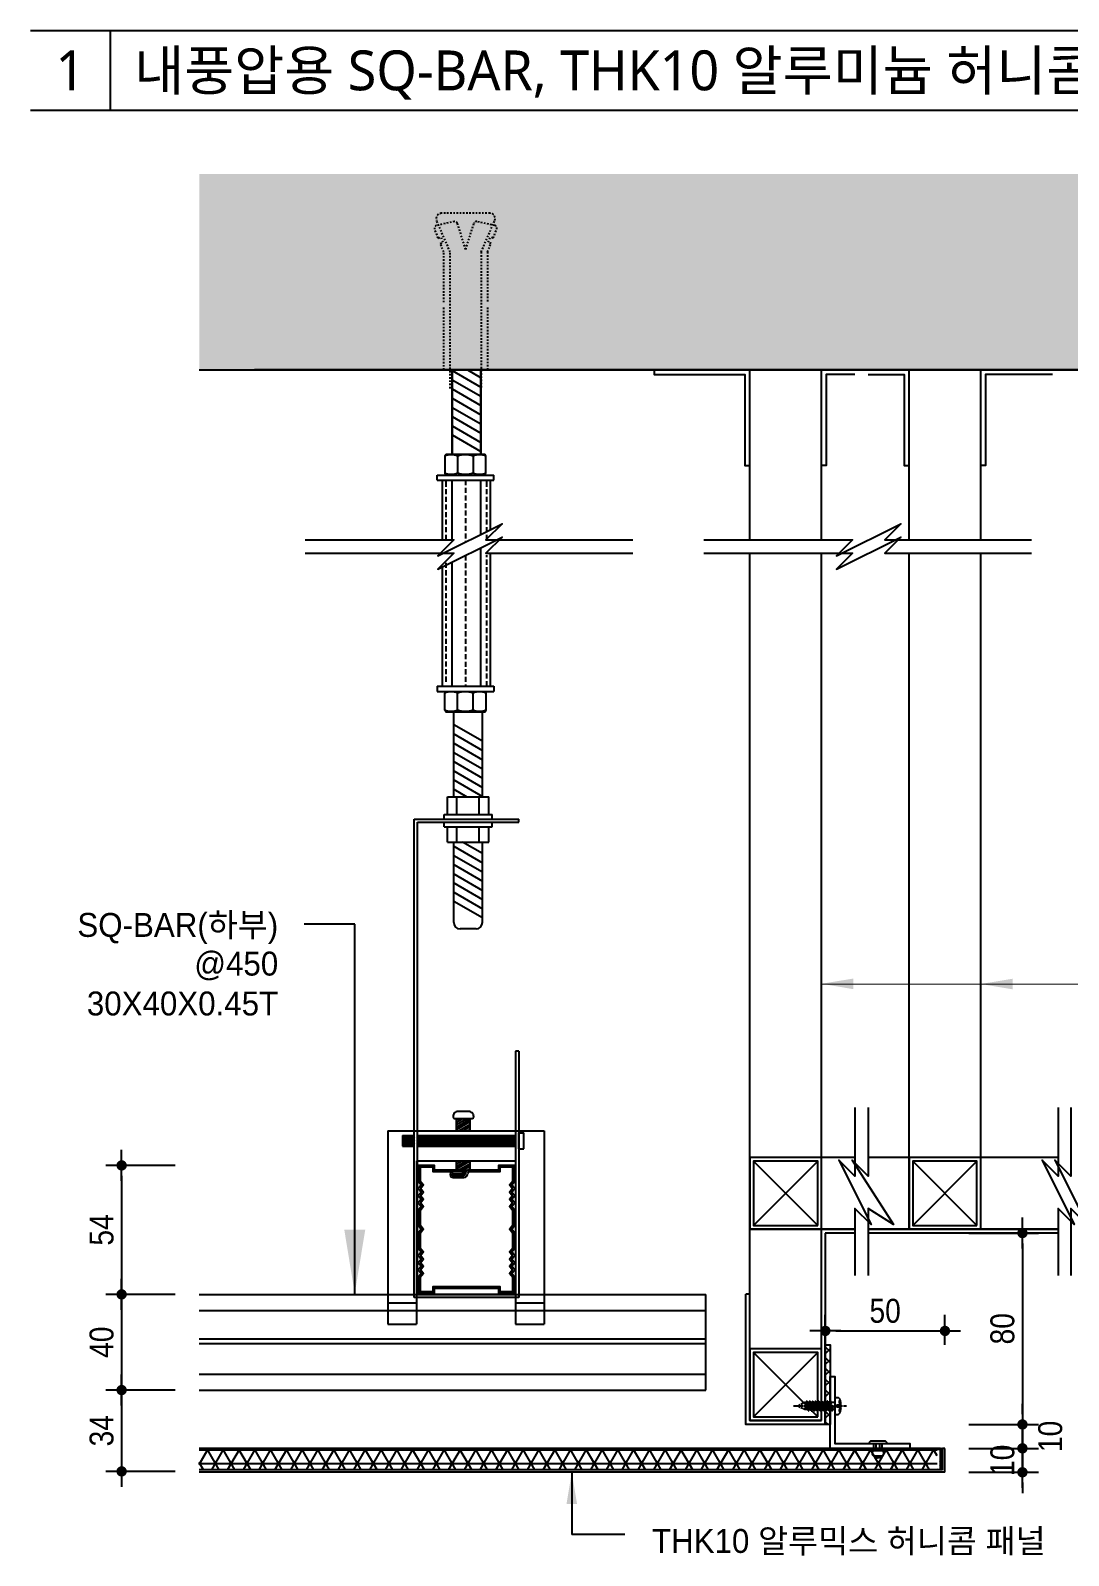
# Model space of a CAD drawing. Header units: millimetres. Extents: x 2352 to 12473, y 635 to 7997.
# Drawn here: x 5443 to 6745, y 2895 to 4807 of the extents above; entities that cross this region are included whole.
import ezdxf
from ezdxf.enums import TextEntityAlignment as Align

# ---------------------------------------------------------------- set-up
doc = ezdxf.new("R2010")
doc.units = ezdxf.units.MM
for name, pattern in [('A2', [8, 2, -2, 2, -2]), ('CENTER', [2, 1.25, -0.25, 0.25, -0.25]), ('CENTER2', [1.125, 0.75, -0.125, 0.125, -0.125]), ('HIDDEN', [9.525, 6.35, -3.175])]:
    doc.linetypes.add(name, pattern=pattern)
doc.layers.get('Defpoints').update_dxf_attribs({"color": 187})
for name, color, linetype in [('.1 clip', 4, 'Continuous'), ('1', 1, 'Continuous'), ('A-ANO-LEAD', 7, 'Continuous'), ('A-ANO-TABL', 7, 'Continuous'), ('A-DIM', 7, 'Continuous'), ('A-FIN-4', 8, 'Continuous'), ('A-TEXT-TITL', 7, 'Continuous'), ('A-TXT-M', 3, 'Continuous'), ('ANCHOR', 1, 'Continuous'), ('Bolt', 1, 'Continuous'), ('CARRING', 6, 'Continuous'), ('CEIL', 7, 'Continuous'), ('cen', 1, 'Continuous'), ('CEN1', 1, 'CENTER2'), ('clip', 8, 'Continuous'), ('COL', 2, 'Continuous'), ('FUR', 4, 'Continuous'), ('HANGER', 9, 'Continuous'), ('HAT', 5, 'Continuous'), ('HATCH', 8, 'Continuous'), ('SEC', 2, 'Continuous'), ('SYM', 7, 'Continuous'), ('TEXT', 4, 'Continuous'), ('WALL', 3, 'Continuous')]:
    doc.layers.add(name, color=color, linetype=linetype)
doc.layers.add('A-ANNO-LEAD', color=4, linetype='Continuous', lineweight=18)
doc.styles.get("Standard").update_dxf_attribs({"font": 'arial.ttf'})
doc.styles.add('돋움', font='', dxfattribs={"width": 0.9})
doc.styles.add('맑은고딕', font='malgun.ttf')
doc.styles.get('돋움').set_extended_font_data('Dotum')
doc.dimstyles.new('dmp_dim_10', dxfattribs={"dimscale": 10, "dimtxt": 3, "dimasz": 1.3, "dimexe": 2, "dimexo": 3, "dimgap": 1, "dimtad": 1, "dimtoh": 1, "dimdec": 0, "dimzin": 9, "dimdsep": 46, "dimlunit": 6, "dimtxsty": '돋움', "dimblk": 'dot_1', "dimcen": 0, "dimclrt": 3, "dimadec": 0, "dimazin": 0, "dimtm": 1e-09, "dimtfac": 1, "dimtdec": 0, "dimtix": 1, "dimtmove": 2, "dimatfit": 3, "dimldrblk": 'dot_1', "dimfxl": 1, "dimtolj": 1, "dimtzin": 0, "dimarcsym": 2})
doc.dimstyles.get("Standard").update_dxf_attribs({"dimtxt": 0.18, "dimasz": 0.18, "dimexe": 0.18, "dimexo": 0.0625, "dimgap": 0.09, "dimtad": 0, "dimtih": 1, "dimtoh": 1, "dimdec": 4, "dimzin": 0, "dimdsep": 46, "dimtxsty": 'Standard', "dimcen": 0.09, "dimadec": 0, "dimazin": 0, "dimtfac": 1, "dimtdec": 4, "dimtofl": 0, "dimtmove": 0, "dimatfit": 3, "dimfxl": 1, "dimtolj": 1, "dimtzin": 0, "dimarcsym": 0})
pattern_1 = [(0, (-89896.474, 2307.135), (0, 17.145), []), (60, (-89896.474, 2307.135), (-14.8480055, 8.5725), []), (120, (-89896.474, 2307.135), (-14.8480055, -8.5725), [])]

# ---------------------------------------------------------------- blocks, each defined once
blk = doc.blocks.new('dot_1')
blk.add_line((-1.5, 0), (1.5, 0))
at = {"const_width": 0.5}
blk.add_lwpolyline([(-0.25, 0, 1), (0.25, 0, 1)], format="xyb", close=True, dxfattribs=at)
blk = doc.blocks.new('*D222')
at = {"layer": 'A-DIM', "color": 0, "lineweight": -2, "transparency": 16777216}
for p, q in [((5624.8, 3383.9), (5537.5, 3383.9)), ((5557.5, 3370.9), (5557.5, 3235.2)), ((5624.8, 3222.2), (5537.5, 3222.2))]:
    blk.add_line(p, q, dxfattribs=at)
at = {"layer": 'Defpoints', "color": 0, "transparency": 16777216}
for p in [(5654.8, 3383.9), (5557.5, 3222.2), (5654.8, 3222.2)]:
    blk.add_point(p, dxfattribs=at)
at = {"layer": 'A-DIM', "color": 0, "lineweight": -2, "transparency": 16777216, "xscale": 13, "yscale": 13, "zscale": 13}
for p, rotation in [((5557.5, 3383.9), 90), ((5557.5, 3222.2), 270)]:
    blk.add_blockref('dot_1', p, dxfattribs=dict(at, rotation=rotation))
at = {"layer": 'A-DIM', "color": 3, "transparency": 16777216, "insert": (5532.5, 3303), "char_height": 30, "attachment_point": 5, "rotation": 90, "style": '돋움'}
blk.add_mtext('\\A1;54', dxfattribs=at)
blk = doc.blocks.new('*D223')
at = {"layer": 'A-DIM', "color": 0, "lineweight": -2, "transparency": 16777216}
for p, q in [((5624.8, 3222.2), (5537.5, 3222.2)), ((5557.5, 3209.2), (5557.5, 3115.2)), ((5624.8, 3102.2), (5537.5, 3102.2))]:
    blk.add_line(p, q, dxfattribs=at)
at = {"layer": 'Defpoints', "color": 0, "transparency": 16777216}
for p in [(5654.8, 3222.2), (5557.5, 3102.2), (5654.8, 3102.2)]:
    blk.add_point(p, dxfattribs=at)
at = {"layer": 'A-DIM', "color": 0, "lineweight": -2, "transparency": 16777216, "xscale": 13, "yscale": 13, "zscale": 13}
for p, rotation in [((5557.5, 3222.2), 90), ((5557.5, 3102.2), 270)]:
    blk.add_blockref('dot_1', p, dxfattribs=dict(at, rotation=rotation))
at = {"layer": 'A-DIM', "color": 3, "transparency": 16777216, "insert": (5532.5, 3162.2), "char_height": 30, "attachment_point": 5, "rotation": 90, "style": '돋움'}
blk.add_mtext('\\A1;40', dxfattribs=at)
blk = doc.blocks.new('*D224')
at = {"layer": 'A-DIM', "color": 0, "lineweight": -2, "transparency": 16777216}
for p, q in [((5624.8, 3102.2), (5537.5, 3102.2)), ((5557.5, 3089.2), (5557.5, 3013.2)), ((5624.8, 3000.2), (5537.5, 3000.2))]:
    blk.add_line(p, q, dxfattribs=at)
at = {"layer": 'Defpoints', "color": 0, "transparency": 16777216}
for p in [(5654.8, 3102.2), (5557.5, 3000.2), (5654.8, 3000.2)]:
    blk.add_point(p, dxfattribs=at)
at = {"layer": 'A-DIM', "color": 0, "lineweight": -2, "transparency": 16777216, "xscale": 13, "yscale": 13, "zscale": 13}
for p, rotation in [((5557.5, 3102.2), 90), ((5557.5, 3000.2), 270)]:
    blk.add_blockref('dot_1', p, dxfattribs=dict(at, rotation=rotation))
at = {"layer": 'A-DIM', "color": 3, "transparency": 16777216, "insert": (5532.5, 3051.2), "char_height": 30, "attachment_point": 5, "rotation": 90, "style": '돋움'}
blk.add_mtext('\\A1;34', dxfattribs=at)
blk = doc.blocks.new('A$C30690591')
at = {"color": 252, "ltscale": 2}
for p, q in [((13.4, -13.4), (-13.4, 13.4)), ((-13.4, -13.4), (13.4, 13.4))]:
    blk.add_line(p, q, dxfattribs=at)
at = {"color": 3, "ltscale": 2}
blk.add_lwpolyline([(-15, -15), (-15, 15), (15, 15), (15, -15), (-15, -15)], dxfattribs=at)
blk.add_lwpolyline([(-13.4, -13.4), (-13.4, 13.4), (13.4, 13.4), (13.4, -13.4)], close=True, dxfattribs=at)
blk = doc.blocks.new('A$C71F07556')
blk.add_lwpolyline([(0, -40), (0, 0), (40, 0), (40, -2), (2, -2), (2, -40)], close=True)
blk = doc.blocks.new('*D196')
at = {"layer": 'A-FIN-4', "color": 0, "lineweight": -2, "transparency": 16777216}
for p, q in [((6687.2, 3042.1), (6687.2, 3055.1)), ((6620, 3029.1), (6707.2, 3029.1)), ((6687.2, 3029.1), (6687.2, 2999.1)), ((6620, 2999.1), (6707.2, 2999.1)), ((6687.2, 2986.1), (6687.2, 2973.1))]:
    blk.add_line(p, q, dxfattribs=at)
at = {"layer": 'Defpoints', "color": 0, "transparency": 16777216}
for p in [(6590, 3029.1), (6590, 2999.1), (6687.2, 2999.1)]:
    blk.add_point(p, dxfattribs=at)
at = {"layer": 'A-FIN-4', "color": 0, "lineweight": -2, "transparency": 16777216, "xscale": 13, "yscale": 13, "zscale": 13}
for p, rotation in [((6687.2, 3029.1), 270), ((6687.2, 2999.1), 90)]:
    blk.add_blockref('dot_1', p, dxfattribs=dict(at, rotation=rotation))
at = {"layer": 'A-FIN-4', "color": 3, "transparency": 16777216, "insert": (6662.2, 3014.1), "char_height": 30, "attachment_point": 5, "rotation": 90, "style": '돋움'}
blk.add_mtext('\\A1;10', dxfattribs=at)
blk = doc.blocks.new('*D197')
at = {"layer": 'A-FIN-4', "color": 0, "lineweight": -2, "transparency": 16777216}
for p, q in [((6687.2, 3072.1), (6687.2, 3085.1)), ((6620, 3059.1), (6707.2, 3059.1)), ((6687.2, 3059.1), (6687.2, 3029.1)), ((6620, 3029.1), (6707.2, 3029.1)), ((6687.2, 3016.1), (6687.2, 3003.1))]:
    blk.add_line(p, q, dxfattribs=at)
at = {"layer": 'Defpoints', "color": 0, "transparency": 16777216}
for p in [(6590, 3059.1), (6590, 3029.1), (6687.2, 3029.1)]:
    blk.add_point(p, dxfattribs=at)
at = {"layer": 'A-FIN-4', "color": 0, "lineweight": -2, "transparency": 16777216, "xscale": 13, "yscale": 13, "zscale": 13}
for p, rotation in [((6687.2, 3059.1), 270), ((6687.2, 3029.1), 90)]:
    blk.add_blockref('dot_1', p, dxfattribs=dict(at, rotation=rotation))
at = {"layer": 'A-FIN-4', "color": 3, "transparency": 16777216, "insert": (6722.2, 3044.1), "char_height": 30, "attachment_point": 5, "rotation": 90, "style": '돋움'}
blk.add_mtext('\\A1;10', dxfattribs=at)
blk = doc.blocks.new('*D198')
at = {"layer": 'A-DIM', "color": 0, "lineweight": -2, "transparency": 16777216}
for p, q in [((6620, 3299.1), (6707.2, 3299.1)), ((6687.2, 3286.1), (6687.2, 3072.1)), ((6620, 3059.1), (6707.2, 3059.1))]:
    blk.add_line(p, q, dxfattribs=at)
at = {"layer": 'Defpoints', "color": 0, "transparency": 16777216}
for p in [(6590, 3299.1), (6590, 3059.1), (6687.2, 3059.1)]:
    blk.add_point(p, dxfattribs=at)
at = {"layer": 'A-DIM', "color": 0, "lineweight": -2, "transparency": 16777216, "xscale": 13, "yscale": 13, "zscale": 13}
for p, rotation in [((6687.2, 3299.1), 90), ((6687.2, 3059.1), 270)]:
    blk.add_blockref('dot_1', p, dxfattribs=dict(at, rotation=rotation))
at = {"layer": 'A-DIM', "color": 3, "transparency": 16777216, "insert": (6662.2, 3179.1), "char_height": 30, "attachment_point": 5, "rotation": 90, "style": '돋움'}
blk.add_mtext('\\A1;80', dxfattribs=at)
blk = doc.blocks.new('*D199')
at = {"layer": 'A-FIN-4', "color": 0, "lineweight": -2, "transparency": 16777216}
for p, q in [((6440, 3159.1), (6440, 3196.4)), ((6590, 3159.1), (6590, 3196.4)), ((6453, 3176.4), (6577, 3176.4))]:
    blk.add_line(p, q, dxfattribs=at)
at = {"layer": 'Defpoints', "color": 0, "transparency": 16777216}
for p in [(6590, 3176.4), (6440, 3129.1), (6590, 3129.1)]:
    blk.add_point(p, dxfattribs=at)
at = {"layer": 'A-FIN-4', "color": 0, "lineweight": -2, "transparency": 16777216, "xscale": 13, "yscale": 13, "zscale": 13, "rotation": 180}
blk.add_blockref('dot_1', (6440, 3176.4), dxfattribs=at)
at = {"layer": 'A-FIN-4', "color": 0, "lineweight": -2, "transparency": 16777216, "xscale": 13, "yscale": 13, "zscale": 13}
blk.add_blockref('dot_1', (6590, 3176.4), dxfattribs=at)
at = {"layer": 'A-FIN-4', "color": 3, "transparency": 16777216, "insert": (6515, 3201.4), "char_height": 30, "attachment_point": 5, "style": '돋움'}
blk.add_mtext('\\A1;50', dxfattribs=at)
blk = doc.blocks.new('Z$W@#1B9F58AF')
at = {"layer": 'Bolt'}
for p, q in [((6.45, 6.96), (1.05, 6.96)), ((2, 3.01), (2, 5.91)), ((5.5, 0.7, 0), (2, 0.7, 0)), ((3, 3.01), (3, 5.91)), ((4.5, 3.01), (4.5, 5.91)), ((5.5, 3.01), (5.5, 5.91))]:
    blk.add_line(p, q, dxfattribs=at)
at = {"layer": 'Bolt', "linetype": 'Continuous', "ltscale": 3}
for p, q in [((0, 5.91), (7.5, 5.91)), ((2, 3.01), (5.5, 3.01))]:
    blk.add_line(p, q, dxfattribs=at)
at = {"layer": 'Bolt'}
for centre, radius, start, end in [((1.05, 5.91), 1.05, 90, 180), ((6.45, 5.91), 1.05, 0, 90), ((2.6, 1.86), 1.3, 117.34705, 242.65295), ((3.75, 2.2, 0), 2.2, 223.00287, 316.99713), ((4.9, 1.86), 1.3, 297.34705, 62.65295)]:
    blk.add_arc(centre, radius, start, end, dxfattribs=at)
blk = doc.blocks.new('A$C1041300C')
at = {"layer": 'CEN1'}
for p, q in [((2, 17.38), (3.12, 19.75)), ((5, 17.38), (3.88, 19.75)), ((2, 16.2), (2, 17.38)), ((2, 17.12), (3.54, 17.12)), ((2, 14.97), (2, 15.7)), ((2, 13.74), (2, 14.47)), ((2, 12.5), (2, 13.24)), ((5, 16.82), (5, 17.38)), ((5, 15.58), (5, 16.32)), ((5, 14.35), (5, 15.08)), ((5, 13.12), (5, 13.85)), ((2, 11.27), (2, 12)), ((2, 10.04), (2, 10.77)), ((2, 8.81), (2, 9.54)), ((2, 7.57), (2, 8.31)), ((2, 6.34), (2, 7.07)), ((5, 11.88), (5, 12.62)), ((5, 10.65), (5, 11.38)), ((5, 9.42), (5, 10.15)), ((5, 8.18), (5, 8.92)), ((5, 6.95), (5, 7.68)), ((5, 4.88), (5, 6.45)), ((7, 4.88), (0, 4.88)), ((0, 4.88), (0, 3.88)), ((2, 4.88), (2, 5.84)), ((7, 3.88), (7, 4.88))]:
    blk.add_line(p, q, dxfattribs=at)
at = {"layer": 'CEN1', "linetype": 'CENTER'}
blk.add_line((3.5, 0), (3.5, 22.15), dxfattribs=at)
at = {"layer": 'CEN1', "linetype": 'Continuous'}
for p, q in [((5.49, 15.28), (1.5, 15.94)), ((5.49, 14.05), (1.5, 14.7)), ((5.49, 12.82), (1.5, 13.47)), ((1.51, 16), (2, 16.2)), ((1.51, 14.77), (2, 14.97)), ((1.51, 13.54), (2, 13.74)), ((1.52, 15.9), (2, 15.7)), ((1.52, 14.66), (2, 14.47)), ((1.52, 13.43), (2, 13.24)), ((5.48, 15.39), (1.56, 16.03)), ((5.48, 14.15), (1.56, 14.8)), ((5.48, 12.92), (1.56, 13.57)), ((5.49, 16.52), (2, 17.12)), ((5, 16.32), (2, 16.94)), ((5, 15.58), (2, 16.2)), ((5, 15.08), (2, 15.7)), ((5, 14.35), (2, 14.97)), ((5, 13.85), (2, 14.47)), ((5, 13.12), (2, 13.74)), ((5, 12.62), (2, 13.24)), ((5.48, 16.62), (2.25, 17.12)), ((5, 16.82), (3.54, 17.12)), ((5.48, 16.62), (5, 16.82)), ((5.49, 16.52), (5, 16.32)), ((5.48, 15.39), (5, 15.58)), ((5.49, 15.28), (5, 15.08)), ((5.48, 14.15), (5, 14.35)), ((5.49, 14.05), (5, 13.85)), ((5.48, 12.92), (5, 13.12)), ((5.49, 12.82), (5, 12.62)), ((5.49, 11.58), (1.5, 12.24)), ((5.49, 10.35), (1.5, 11)), ((5.49, 9.12), (1.5, 9.77)), ((5.49, 7.88), (1.5, 8.54)), ((5.49, 6.65), (1.5, 7.31)), ((1.51, 12.3), (2, 12.5)), ((1.51, 11.07), (2, 11.27)), ((1.51, 9.84), (2, 10.04)), ((1.51, 8.61), (2, 8.81)), ((1.51, 7.37), (2, 7.57)), ((1.52, 12.2), (2, 12)), ((1.52, 10.97), (2, 10.77)), ((1.52, 9.73), (2, 9.54)), ((1.52, 8.5), (2, 8.31)), ((1.52, 7.27), (2, 7.07)), ((5.48, 11.69), (1.56, 12.33)), ((5.48, 10.46), (1.56, 11.1)), ((5.48, 9.22), (1.56, 9.87)), ((5.48, 7.99), (1.56, 8.63)), ((5.48, 6.76), (1.56, 7.4)), ((5, 11.88), (2, 12.5)), ((5, 11.38), (2, 12)), ((5, 10.65), (2, 11.27)), ((5, 10.15), (2, 10.77)), ((5, 9.42), (2, 10.04)), ((5, 8.92), (2, 9.54)), ((5, 8.18), (2, 8.81)), ((5, 7.68), (2, 8.31)), ((5, 6.95), (2, 7.57)), ((5, 6.45), (2, 7.07)), ((5.48, 11.69), (5, 11.88)), ((5.49, 11.58), (5, 11.38)), ((5.48, 10.46), (5, 10.65)), ((5.49, 10.35), (5, 10.15)), ((5.48, 9.22), (5, 9.42)), ((5.49, 9.12), (5, 8.92)), ((5.48, 7.99), (5, 8.18)), ((5.49, 7.88), (5, 7.68)), ((5.48, 6.76), (5, 6.95)), ((5.49, 6.65), (5, 6.45)), ((3.55, 5.74), (1.5, 6.07)), ((1.51, 6.14), (2, 6.34)), ((1.52, 6.03), (2, 5.84)), ((3.57, 5.84), (1.56, 6.17)), ((3.57, 5.84), (2, 6.34)), ((3.55, 5.74), (2, 5.84))]:
    blk.add_line(p, q, dxfattribs=at)
at = {"layer": 'CEN1'}
blk.add_lwpolyline([(0.95, 2.63), (1.18, 2.83), (1.43, 2.93), (1.7, 2.94), (1.97, 2.91), (2.24, 2.84), (2.48, 2.78), (2.69, 2.73), (2.84, 2.73), (2.94, 2.79), (2.99, 2.9), (3.01, 3.06), (3.01, 3.25), (2.99, 3.46), (2.98, 3.66), (2.99, 3.86), (3.03, 4.03), (3.11, 4.17), (3.22, 4.26), (3.35, 4.32), (3.5, 4.34), (3.65, 4.32), (3.78, 4.26), (3.89, 4.17), (3.97, 4.03), (4.01, 3.86), (4.02, 3.66), (4.01, 3.46), (3.99, 3.25), (3.99, 3.06), (4.01, 2.9), (4.06, 2.79), (4.16, 2.73), (4.31, 2.73), (4.52, 2.78), (4.76, 2.84), (5.03, 2.91), (5.3, 2.94), (5.57, 2.93), (5.82, 2.83), (6.05, 2.63)], dxfattribs=at)
at = {"layer": 'CEN1', "linetype": 'Continuous'}
for centre, radius, start, end in [((3.5, 19.48), 0.46, 35.16271, 144.83729), ((1.59, 15.96), 0.0925, 150.07535, 220.13388), ((1.59, 14.72), 0.0925, 150.07535, 220.13388), ((1.59, 13.49), 0.0925, 150.07535, 220.13388), ((5.41, 16.56), 0.0925, 330.07535, 40.13388), ((5.41, 15.33), 0.0925, 330.07535, 40.13388), ((5.41, 14.09), 0.0925, 330.07535, 40.13388), ((5.41, 12.86), 0.0925, 330.07535, 40.13388), ((1.59, 12.26), 0.0925, 150.07535, 220.13388), ((1.59, 11.03), 0.0925, 150.07535, 220.13388), ((1.59, 9.79), 0.0925, 150.07535, 220.13388), ((1.59, 8.56), 0.0925, 150.07535, 220.13388), ((1.59, 7.33), 0.0925, 150.07535, 220.13388), ((5.41, 11.63), 0.0925, 330.07535, 40.13388), ((5.41, 10.4), 0.0925, 330.07535, 40.13388), ((5.41, 9.16), 0.0925, 330.07535, 40.13388), ((5.41, 7.93), 0.0925, 330.07535, 40.13388), ((5.41, 6.7), 0.0925, 330.07535, 40.13388), ((1.59, 6.09), 0.0925, 150.07535, 220.13388), ((3.53, 5.79), 0.0602, 290.68507, 49.27288)]:
    blk.add_arc(centre, radius, start, end, dxfattribs=at)
at = {"layer": 'CEN1'}
for centre, radius, start, end in [((1.3, 3.88), 1.3, 180.02335, 254.41138), ((3.5, 11.64), 9.36, 254.20502, 285.79498), ((5.7, 3.88), 1.3, 285.58862, 359.97665)]:
    blk.add_arc(centre, radius, start, end, dxfattribs=at)
blk = doc.blocks.new('111')
at = {"color": 8, "linetype": 'HIDDEN'}
blk.add_line((1764.31, -990.89), (1764.31, -1003.67), dxfattribs=at)
at = {"layer": 'WALL', "lineweight": 30, "ltscale": 6, "rotation": 180}
blk.add_blockref('A$C1041300C', (1767.81, -981.51), dxfattribs=at)

msp = doc.modelspace()

# ---------------------------------------------------------------- hatches: boundary and pattern name
h = msp.add_hatch()
h.set_pattern_fill('AR-CONC', color=8, scale=15, style=0)
h.set_pattern_definition([(50, (-132.06, -4094.68), (107.589, -9.4128), [11.25, -123.75]), (355, (-132.06, -4094.68), (-20.8127, 112.8288), [9, -99]), (100.4514, (-123.09, -4095.47), (86.7763, 103.416), [9.561, -105.1713]), (46.1842, (-132.06, -4064.68), (160.0862, -24.8279), [16.875, -185.625]), (96.6356, (-118.72, -4066.75), (140.1993, 146.1178), [14.3416, -157.757]), (351.1842, (-132.06, -4064.68), (140.1993, 146.1178), [13.5, -148.5]), (21, (-117.06, -4072.18), (89.53606, -60.39283), [11.25, -123.75]), (326, (-117.06, -4072.18), (36.4973, 108.7725), [9, -99]), (71.4514, (-109.6, -4077.21), (126.0334, 48.3797), [9.561, -105.1713]), (37.5, (-132.06, -4094.68), (1.82398, 49.93408), [0, -97.8, 0, -100.5, 0, -99.375]), (7.5, (-132.06, -4094.68), (39.46043, 59.16176), [0, -57.3, 0, -95.55, 0, -37.875]), (327.5, (-165.51, -4094.68), (80.07337, -3.38323), [0, -37.5, 0, -117, 0, -155.25]), (317.5, (-180.51, -4094.68), (87.47793, 15.01575), [0, -48.75, 0, -77.7, 0, -110.25])])
h.paths.add_polyline_path([(5654.75, 4627.32), (5654.75, 4381.65), (8721.94, 4381.65), (8721.94, 4627.32)])
at = {"layer": '1'}
h = msp.add_hatch(dxfattribs=at)
h.set_pattern_fill('ANSI37', color=8, scale=3, angle=-90)
h.set_pattern_definition([(315, (42430.442, 125079.284), (6.7351921, 6.7351921), []), (45, (42430.442, 125079.284), (-6.7351921, 6.7351921), [])])
h.paths.add_polyline_path([(6440, 3158.73), (6446, 3158.73), (6446, 3059.13), (6440, 3059.13)])
at = {"layer": 'A-FIN-4'}
h = msp.add_hatch(dxfattribs=at)
h.set_pattern_fill('NET3', color=256, scale=5.4)
h.set_pattern_definition(pattern_1)
edge = h.paths.add_edge_path()
edge.add_line((5654.75, 3027.63), (5654.75, 3002.13))
edge.add_line((5654.75, 3002.13), (6587.06, 3002.13))
edge.add_arc((6583.41, 2998.55), 5.12, 44.46337, 99.7165)
edge.add_line((6582.55, 3003.59), (6581.9, 3003.59))
edge.add_arc((6581.9, 3005.09), 1.5, 180, 270, ccw=False)
edge.add_line((6580.4, 3005.09), (6580.4, 3027.63))
edge.add_line((6580.4, 3027.63), (5654.75, 3027.63))
h = msp.add_hatch(dxfattribs=at)
h.set_pattern_fill('NET3', color=256, scale=5.4)
h.set_pattern_definition(pattern_1)
edge = h.paths.add_edge_path()
edge.add_arc((6585.5, 3030.84), 2.27, 228.72411, 311.27589)
edge.add_line((6587, 3029.13), (6587, 3002.13))
edge.add_line((6587, 3002.13), (6584, 3002.13))
edge.add_line((6584, 3002.13), (6584, 3029.13))
at = {"layer": 'HATCH'}
h = msp.add_hatch(dxfattribs=at)
h.set_pattern_fill('ANSI31', color=256, scale=80, angle=345, style=0)
h.set_pattern_definition([(150, (6993.417, 2562.772), (5, 8.660254), [])])
h.paths.add_polyline_path([(6010, 3846.18), (5997.78, 3846.18), (5974, 3858.82), (5974, 3931.3), (6010, 3912.16)])
h = msp.add_hatch(dxfattribs=at)
h.set_pattern_fill('ANSI31', color=256, scale=80, angle=345, style=0)
h.set_pattern_definition([(150, (6993.417, 2422.074), (5, 8.660254), [])])
h.paths.add_polyline_path([(5974, 3790.61), (6010, 3771.46), (6010, 3705.48), (5997.78, 3705.48), (5974, 3718.12)])

# ---------------------------------------------------------------- linework, layer by layer
at = {"layer": '.1 clip', "color": 3, "ltscale": 0.8}
msp.add_lwpolyline([(6546, 3029.13), (6446, 3029.13), (6446, 3119.13), (6452, 3119.13), (6452, 3035.13), (6546, 3035.13)], close=True, dxfattribs=at)
for p, q in [((5443.22, 4707.13), (12473.22, 4707.13)), ((5891.36, 3427.18), (5891.36, 3184.74)), ((5891.36, 3427.18), (6087.56, 3427.18)), ((6087.56, 3427.18), (6087.56, 3184.74)), ((5927.48, 3389.55), (5927.48, 3184.74)), ((5927.48, 3389.55), (6051.45, 3389.55)), ((6051.45, 3389.55), (6051.45, 3184.74)), ((5891.36, 3211.5), (5927.48, 3211.5)), ((6051.45, 3211.5), (6087.56, 3211.5)), ((5891.36, 3184.74), (5927.48, 3184.74)), ((6051.45, 3184.74), (6087.56, 3184.74))]:
    msp.add_line(p, q)
at = {"color": 5}
for p, q in [((6345.2, 4168.39), (6345.2, 4381.65)), ((6435.2, 4168.39), (6435.2, 4381.65)), ((6545, 4168.39), (6545, 4381.65)), ((6635, 4168.39), (6635, 4381.65)), ((6345.2, 3153.93), (6345.2, 4151.77)), ((6435.2, 3153.93), (6435.2, 4151.77)), ((6545, 3303.93), (6545, 4151.77)), ((6635, 3303.93), (6635, 4151.77)), ((6477.16, 3393.93), (6345.2, 3393.93)), ((6545, 3393.93), (6493.78, 3393.93)), ((6732, 3393.93), (6635, 3393.93)), ((6477.16, 3303.93), (6345.2, 3303.93)), ((6545, 3303.93), (6493.78, 3303.93))]:
    msp.add_line(p, q, dxfattribs=at)
at = {"color": 6}
for p, q in [((6435.2, 3303.93), (6477.16, 3303.93)), ((6435.2, 3063.93), (6435.2, 3303.93)), ((6477.16, 3299.13), (6440, 3299.13)), ((6493.78, 3303.93), (6732, 3303.93)), ((6732, 3299.13), (6493.78, 3299.13)), ((6345.2, 3222.34), (6340.4, 3222.34))]:
    msp.add_line(p, q, dxfattribs=at)
for points in [[(6477.16, 4375.65), (6441.2, 4375.65), (6441.2, 4261.65), (6435.2, 4261.65), (6435.2, 4381.65), (6477.16, 4381.65)], [(6493.78, 4375.65), (6539, 4375.65), (6539, 4261.65), (6545, 4261.65), (6545, 4381.65), (6493.78, 4381.65)], [(6725, 4375.65), (6641, 4375.65), (6641, 4261.65), (6635, 4261.65), (6635, 4381.65), (6725, 4381.65)]]:
    msp.add_lwpolyline(points)
for points in [[(6440, 3299.13), (6440, 3059.13), (6340.4, 3059.13), (6340.4, 3222.34)], [(6732, 3303.93), (6545, 3303.93)], [(6435.2, 3063.93), (6345.2, 3063.93), (6345.2, 3222.34)]]:
    msp.add_lwpolyline(points, dxfattribs=at)
at = {"color": 8}
msp.add_lwpolyline([(6440, 3158.73), (6446, 3158.73), (6446, 3059.13), (6440, 3059.13)], close=True, dxfattribs=at)
at = {"layer": '1', "linetype": 'A2'}
for p, q in [((6019.51, 4577.88), (5958.42, 4577.88)), ((5954.51, 4546.91), (5949.99, 4558.2)), ((5974.77, 4567.55), (5952.29, 4562.55)), ((5969.58, 4529.42), (5952.49, 4568.85)), ((5988.96, 4532.65), (5978.55, 4565.38)), ((5988.96, 4532.65), (5999.38, 4565.38)), ((6025.64, 4562.55), (6003.16, 4567.55)), ((6008.35, 4529.42), (6025.44, 4568.85)), ((6023.42, 4546.91), (6027.94, 4558.2)), ((5954.51, 4546.91), (5958.04, 4548.22)), ((5957.18, 4540.23), (5960.71, 4541.64)), ((5961.5, 4529.42), (5957.18, 4540.23)), ((5960.71, 4541.64), (5958.04, 4548.22)), ((6016.43, 4529.42), (6020.75, 4540.23)), ((6017.22, 4541.64), (6019.89, 4548.22)), ((6020.75, 4540.23), (6017.22, 4541.64)), ((6023.42, 4546.91), (6019.89, 4548.22)), ((5961.5, 4466.29), (5961.5, 4529.42)), ((5969.58, 4358.38), (5969.58, 4529.42)), ((6008.35, 4529.42), (6008.35, 4358.38)), ((6016.43, 4529.42), (6016.43, 4466.29)), ((5961.5, 4381.65), (5961.5, 4459.83)), ((6016.43, 4459.83), (6016.43, 4381.65))]:
    msp.add_line(p, q, dxfattribs=at)
for centre, radius, start, end in [((5958.42, 4571.42), 6.46, 90, 203.42869), ((6019.51, 4571.42), 6.46, 336.57131, 90), ((5952.99, 4559.4), 3.23, 102.52881, 201.80141), ((5975.47, 4564.4), 3.23, 17.65012, 102.52881), ((6002.46, 4564.4), 3.23, 77.47119, 162.34988), ((6024.94, 4559.4), 3.23, 338.19859, 77.47119)]:
    msp.add_arc(centre, radius, start, end, dxfattribs=at)
at = {"layer": 'A-ANNO-LEAD'}
msp.add_lwpolyline([(6435.2, 3611.66), (7288.99, 3610.67)], dxfattribs=at)
for points in [[(6475.2, 3604.95), (6435.2, 3611.66), (6475.21, 3618.28)], [(6675, 3604.72), (6635, 3611.43), (6675.01, 3618.05)]]:
    msp.add_solid(points, dxfattribs=at)
at = {"layer": 'A-ANO-LEAD'}
msp.add_line((6122.04, 2999.13), (6122.04, 2921.14), dxfattribs=at)
at = {"layer": 'A-ANO-LEAD', "lineweight": -2}
msp.add_line((6188.37, 2921.14), (6122.04, 2921.14), dxfattribs=at)
at = {"layer": 'A-ANO-LEAD'}
msp.add_solid([(6128.7, 2959.13), (6122.04, 2999.13), (6115.37, 2959.13)], dxfattribs=at)
at = {"layer": 'A-ANO-TABL'}
for p, q in [((5443.22, 4807.13), (12473.22, 4807.13)), ((5543.22, 4807.13), (5543.22, 4707.13))]:
    msp.add_line(p, q, dxfattribs=at)
at = {"layer": 'A-FIN-4'}
for p, q in [((6584, 3029.13), (5654.75, 3029.13)), ((6584.36, 3027.63), (5654.75, 3027.63)), ((6584, 3029.13), (6584, 3002.13)), ((6587, 3002.13), (6587, 3029.13)), ((6587, 3014.13), (6587, 3029.13)), ((6590, 3029.13), (6587, 3029.13)), ((6590, 2999.13), (6590, 3029.13)), ((6590, 2999.13), (6590, 3029.13)), ((6587, 3002.13), (5654.75, 3002.13)), ((6590, 2999.13), (5654.75, 2999.13))]:
    msp.add_line(p, q, dxfattribs=at)
msp.add_arc((6585.5, 3030.84), 2.27, 228.72411, 311.27589, dxfattribs=at)
at = {"layer": 'ANCHOR'}
for p, q in [((5924.56, 3218.17), (5924.56, 3818.18)), ((5928.56, 3222.17), (5928.56, 3814.18)), ((5928.56, 3814.18), (6055.45, 3814.18)), ((6055.45, 3814.18), (6055.45, 3818.18)), ((6051.45, 3527.13), (6051.45, 3222.17)), ((6055.45, 3527.13), (6051.45, 3527.13)), ((6055.45, 3527.13), (6055.45, 3218.17)), ((6055.45, 3218.17), (5924.56, 3218.17)), ((6051.45, 3222.17), (5928.56, 3222.17))]:
    msp.add_line(p, q, dxfattribs=at)
at = {"layer": 'CARRING'}
for p, q in [((5654.75, 3222.17), (6290, 3222.17)), ((6290, 3102.17), (6290, 3222.17)), ((5654.75, 3102.17), (6290, 3102.17))]:
    msp.add_line(p, q, dxfattribs=at)
at = {"layer": 'CARRING', "color": 8}
for p, q in [((5654.75, 3202.17), (6290, 3202.17)), ((5654.75, 3166.48), (6290, 3166.48)), ((5654.75, 3160.47), (6290, 3160.47)), ((5654.75, 3122.17), (6290, 3122.17))]:
    msp.add_line(p, q, dxfattribs=at)
at = {"layer": 'CEIL'}
for p in [(5654.75, 4381.65), (5724.14, 4381.65), (5724.14, 4381.65)]:
    msp.add_line(p, (8721.94, 4381.65), dxfattribs=at)
at = {"layer": 'cen'}
for p, q in [((6055.45, 3424.73), (6062.06, 3424.73)), ((6055.45, 3404.88), (6055.45, 3424.73)), ((6062.06, 3404.88), (6062.06, 3424.73)), ((5909.86, 3421.42), (5924.56, 3421.42)), ((5909.86, 3421.42), (5909.86, 3408.19)), ((5909.86, 3419.44), (5916.46, 3408.02)), ((5909.86, 3415.31), (5914.07, 3408.02)), ((5909.86, 3411.17), (5911.68, 3408.02)), ((5909.86, 3408.19), (5924.56, 3408.19)), ((5911.2, 3421.25), (5918.84, 3408.02)), ((5913.59, 3421.25), (5921.23, 3408.02)), ((5915.98, 3421.25), (5923.57, 3408.1)), ((5918.32, 3421.34), (5924.56, 3410.52)), ((5920.7, 3421.34), (5924.56, 3414.65)), ((5923.09, 3421.34), (5924.56, 3418.79)), ((5928.56, 3421.42), (6051.45, 3421.42)), ((5928.56, 3418.04), (5934.35, 3408.02)), ((5928.56, 3413.91), (5931.96, 3408.02)), ((5928.56, 3409.77), (5929.58, 3408.02)), ((5928.56, 3408.19), (6051.45, 3408.19)), ((5929.1, 3421.25), (5936.74, 3408.02)), ((5931.49, 3421.25), (5939.13, 3408.02)), ((5933.87, 3421.25), (5941.51, 3408.02)), ((5936.26, 3421.25), (5943.9, 3408.02)), ((5938.65, 3421.25), (5946.29, 3408.02)), ((5941.04, 3421.25), (5948.68, 3408.02)), ((5943.42, 3421.25), (5951.06, 3408.02)), ((5945.81, 3421.25), (5953.45, 3408.02)), ((5948.2, 3421.25), (5955.84, 3408.02)), ((5950.59, 3421.25), (5958.18, 3408.1)), ((5952.92, 3421.34), (5960.56, 3408.1)), ((5955.31, 3421.34), (5962.95, 3408.1)), ((5957.7, 3421.34), (5965.34, 3408.1)), ((5957.7, 3421.34), (5965.34, 3408.1)), ((5960.09, 3421.34), (5967.73, 3408.1)), ((5960.09, 3421.34), (5967.73, 3408.1)), ((5962.47, 3421.34), (5970.11, 3408.1)), ((5962.47, 3421.34), (5970.11, 3408.1)), ((5964.86, 3421.34), (5972.5, 3408.1)), ((5964.86, 3421.34), (5972.5, 3408.1)), ((5967.25, 3421.34), (5974.89, 3408.1)), ((5967.25, 3421.34), (5974.89, 3408.1)), ((5969.64, 3421.34), (5977.28, 3408.1)), ((5969.64, 3421.34), (5977.28, 3408.1)), ((5972.02, 3421.34), (5979.67, 3408.1)), ((5972.02, 3421.34), (5979.67, 3408.1)), ((5974.41, 3421.34), (5982.05, 3408.1)), ((5974.41, 3421.34), (5982.05, 3408.1)), ((5976.8, 3421.34), (5984.44, 3408.1)), ((5976.8, 3421.34), (5984.44, 3408.1)), ((5979.19, 3421.34), (5986.83, 3408.1)), ((5979.19, 3421.34), (5986.83, 3408.1)), ((5981.58, 3421.34), (5989.17, 3408.19)), ((5981.58, 3421.34), (5989.17, 3408.19)), ((5983.96, 3421.34), (5991.55, 3408.19)), ((5983.96, 3421.34), (5991.55, 3408.19)), ((5986.35, 3421.34), (5993.99, 3408.1)), ((5986.35, 3421.34), (5993.99, 3408.1)), ((5988.74, 3421.34), (5996.38, 3408.1)), ((5988.74, 3421.34), (5996.38, 3408.1)), ((5991.13, 3421.34), (5998.77, 3408.1)), ((5991.13, 3421.34), (5998.77, 3408.1)), ((5993.51, 3421.34), (6001.15, 3408.1)), ((5993.51, 3421.34), (6001.15, 3408.1)), ((5995.9, 3421.34), (6003.54, 3408.1)), ((5995.9, 3421.34), (6003.54, 3408.1)), ((5998.29, 3421.34), (6005.93, 3408.1)), ((5998.29, 3421.34), (6005.93, 3408.1)), ((6000.68, 3421.34), (6008.32, 3408.1)), ((6000.68, 3421.34), (6008.32, 3408.1)), ((6003.06, 3421.34), (6010.7, 3408.1)), ((6003.06, 3421.34), (6010.7, 3408.1)), ((6005.45, 3421.34), (6013.09, 3408.1)), ((6005.45, 3421.34), (6013.09, 3408.1)), ((6007.84, 3421.34), (6015.48, 3408.1)), ((6007.84, 3421.34), (6015.48, 3408.1)), ((6010.23, 3421.34), (6017.87, 3408.1)), ((6010.23, 3421.34), (6017.87, 3408.1)), ((6012.61, 3421.34), (6020.25, 3408.1)), ((6015, 3421.34), (6022.59, 3408.19)), ((6017.34, 3421.42), (6024.98, 3408.19)), ((6019.73, 3421.42), (6027.37, 3408.19)), ((6022.11, 3421.42), (6029.76, 3408.19)), ((6024.5, 3421.42), (6032.14, 3408.19)), ((6026.89, 3421.42), (6034.53, 3408.19)), ((6029.28, 3421.42), (6036.92, 3408.19)), ((6031.67, 3421.42), (6039.31, 3408.19)), ((6034.05, 3421.42), (6041.69, 3408.19)), ((6036.44, 3421.42), (6044.08, 3408.19)), ((6038.83, 3421.42), (6046.47, 3408.19)), ((6041.22, 3421.42), (6048.86, 3408.19)), ((6043.6, 3421.42), (6051.24, 3408.19)), ((6045.99, 3421.42), (6051.45, 3411.98)), ((6048.38, 3421.42), (6051.45, 3416.11)), ((6050.77, 3421.42), (6051.45, 3420.25)), ((6055.45, 3404.88), (6062.06, 3404.88))]:
    msp.add_line(p, q, dxfattribs=at)
at = {"layer": 'clip', "color": 1}
for p, q in [((5977.54, 3435.18), (5990.96, 3442.93)), ((5977.54, 3427.18), (5977.54, 3442.93)), ((5977.54, 3438.29), (5985.57, 3442.93)), ((5977.54, 3441.41), (5980.18, 3442.93)), ((5994.79, 3427.18), (5994.79, 3442.93)), ((5977.54, 3432.07), (5994.79, 3442.03)), ((5977.54, 3428.96), (5994.79, 3438.92)), ((5980.73, 3427.69), (5994.79, 3435.8)), ((5986.12, 3427.69), (5994.79, 3432.69)), ((5991.51, 3427.69), (5994.79, 3429.58)), ((5977.54, 3377.92), (5977.54, 3389.55)), ((5977.54, 3379.6), (5994.79, 3389.55)), ((5977.54, 3385.82), (5984.01, 3389.55)), ((5977.54, 3382.71), (5989.4, 3389.55)), ((5980.03, 3377.92), (5994.79, 3386.44)), ((5994.79, 3377.92), (5994.79, 3389.55)), ((5977.54, 3377.92), (5994.79, 3377.92)), ((5985.42, 3377.92), (5994.79, 3383.33)), ((5990.81, 3377.92), (5994.79, 3380.22))]:
    msp.add_line(p, q, dxfattribs=at)
msp.add_lwpolyline([(5999.1, 3444.53), (5999.1, 3445.15, 0.4142136), (5992.7, 3451.55), (5979.63, 3451.55, 0.4142136), (5973.23, 3445.15), (5973.23, 3444.53, 0.4142136), (5974.83, 3442.93), (5997.5, 3442.93, 0.4142136)], format="xyb", close=True, dxfattribs=at)
at = {"layer": 'COL'}
msp.add_line((8721.94, 4381.65), (5724.14, 4381.65), dxfattribs=at)
at = {"layer": 'FUR'}
for p, q in [((5978.89, 4273.23), (5978.89, 4251.91)), ((5998.28, 4273.23), (5998.28, 4251.91)), ((5953.04, 4249.64), (6024.12, 4249.64)), ((5953.04, 4243.18), (5953.04, 4249.64)), ((6024.12, 4243.18), (6024.12, 4249.64)), ((5953.04, 4243.18), (6024.12, 4243.18)), ((5953.04, 3984.81), (6024.12, 3984.81)), ((5953.04, 3984.81), (5953.04, 3978.35)), ((5953.04, 3978.35), (6024.12, 3978.35)), ((6024.12, 3984.81), (6024.12, 3978.35)), ((5978.89, 3954.76), (5978.89, 3976.08)), ((5998.28, 3954.76), (5998.28, 3976.08)), ((5966, 3846.18), (6018, 3846.18)), ((5966, 3824.18), (5966, 3846.18)), ((5978, 3824.18), (5978, 3846.18)), ((6006, 3824.18), (6006, 3846.18)), ((6018, 3824.18), (6018, 3846.18)), ((5924.56, 3818.18), (6055.45, 3818.18)), ((5962, 3818.18), (5962, 3824.18)), ((5962, 3808.48), (5962, 3814.48)), ((5966, 3789.48), (5966, 3808.48)), ((5978, 3789.48), (5978, 3808.48)), ((6006, 3789.48), (6006, 3808.48)), ((6018, 3789.48), (6018, 3808.48)), ((6022.01, 3818.18), (6022.01, 3824.18)), ((6022.01, 3808.48), (6022.01, 3814.48)), ((5966, 3789.48), (6018, 3789.48))]:
    msp.add_line(p, q, dxfattribs=at)
for points in [[(6014.43, 4251.91), (6014.43, 4273.23), (6012.81, 4275.49), (5964.35, 4275.49), (5962.74, 4273.23), (5962.74, 4251.91), (5964.35, 4249.64), (6012.81, 4249.64)], [(6014.43, 3976.08), (6014.43, 3954.76), (6012.81, 3952.5), (5964.35, 3952.5), (5962.74, 3954.76), (5962.74, 3976.08), (5964.35, 3978.35), (6012.81, 3978.35)]]:
    msp.add_lwpolyline(points, close=True, dxfattribs=at)
for points in [[(6014.43, 4273.23, 0.218444), (5998.28, 4273.23, 0.1820367), (5978.89, 4273.23, 0.218444), (5962.74, 4273.23)], [(6014.43, 4251.91, -0.218444), (5998.28, 4251.91, -0.1820367), (5978.89, 4251.91, -0.218444), (5962.74, 4251.91)], [(6014.43, 3976.08, 0.218444), (5998.28, 3976.08, 0.1820367), (5978.89, 3976.08, 0.218444), (5962.74, 3976.08)], [(6014.43, 3954.76, -0.218444), (5998.28, 3954.76, -0.1820367), (5978.89, 3954.76, -0.218444), (5962.74, 3954.76)]]:
    msp.add_lwpolyline(points, format="xyb", dxfattribs=at)
for points in [[(5962, 3824.18), (6022.01, 3824.18)], [(5962, 3808.48), (6022.01, 3808.48)]]:
    msp.add_lwpolyline(points, dxfattribs=at)
at = {"layer": 'HANGER'}
for p, q in [((5972, 4275.49), (5972, 4381.65)), ((5972, 4381), (5972, 4275.49)), ((6008, 4275.49), (6008, 4381.65)), ((6008, 4381), (6008, 4275.49)), ((5972, 4168.39), (5972, 4243.18)), ((6008, 4175.26), (6008, 4243.18)), ((6008, 3984.81), (6008, 4158.64)), ((5972, 3984.81), (5972, 4140.64)), ((5974, 3846.18), (5974, 3952.5)), ((6010, 3846.18), (6010, 3952.5)), ((5974, 3688.54), (5974, 3789.48)), ((6010, 3688.54), (6010, 3789.48)), ((6002, 3680.54), (5982, 3680.54))]:
    msp.add_line(p, q, dxfattribs=at)
for centre, start, end in [((5982, 3688.54), 180, 270), ((6002, 3688.54), 270, 0)]:
    msp.add_arc(centre, 8, start, end, dxfattribs=at)
at = {"layer": 'HATCH'}
for p, q in [((5972, 4380.72), (6008, 4359.93)), ((6008, 4371.48), (5991.51, 4381)), ((5972, 4369.17), (6008, 4348.39)), ((5972, 4357.62), (6008, 4336.84)), ((5972, 4346.08), (6008, 4325.29)), ((5972, 4334.53), (6008, 4313.75)), ((5972, 4322.98), (6008, 4302.2)), ((5972, 4311.44), (6008, 4290.65)), ((5972, 4311.44), (6008, 4290.65)), ((5972, 4299.89), (6008, 4279.1)), ((6010, 3915.74), (5974, 3936.53)), ((5974, 3855.7), (5990.49, 3846.18)), ((6010, 3775.04), (5985, 3789.48)), ((6010, 3694.22), (5974, 3715))]:
    msp.add_line(p, q, dxfattribs=at)
at = {"layer": 'SEC'}
for p, q in [((5973.29, 3373.52), (5985.29, 3373.52)), ((5973.29, 3371.12), (5985.29, 3371.12)), ((5973.29, 3368.72), (5986.72, 3368.72)), ((5977.29, 3373.52), (5985.29, 3373.52)), ((5977.29, 3373.52), (5977.29, 3371.12)), ((5977.29, 3371.12), (5985.29, 3371.12)), ((5985.29, 3373.52), (5985.29, 3375.92))]:
    msp.add_line(p, q, dxfattribs=at)
for points in [[(5985.69, 3377.92), (5950, 3377.92), (5950, 3383.92), (5930, 3383.92), (5930, 3363.92), (5933.2, 3359.42), (5930, 3354.92), (5933.2, 3350.42), (5930, 3345.92), (5933.2, 3341.42), (5930, 3336.92), (5933.2, 3332.42), (5930, 3327.92), (5930, 3308.42), (5933.2, 3303.92), (5930, 3299.42), (5930, 3279.92), (5933.2, 3275.42), (5930, 3270.92), (5933.2, 3266.42), (5930, 3261.92), (5933.2, 3257.42), (5930, 3252.92), (5933.2, 3248.42), (5930, 3243.92), (5930, 3223.92), (5950, 3223.92), (5950, 3229.92), (6030, 3229.92), (6030, 3223.92), (6050, 3223.92), (6050, 3243.92), (6046.8, 3248.42), (6050, 3252.92), (6046.8, 3257.42), (6050, 3261.92), (6046.8, 3266.42), (6050, 3270.92), (6046.8, 3275.42), (6050, 3279.92), (6050, 3299.42), (6046.8, 3303.92), (6050, 3299.42)], [(5985.29, 3375.92), (5948, 3375.92), (5948, 3381.92), (5932, 3381.92), (5932, 3364.68), (5935.88, 3359.42), (5932.68, 3354.92), (5935.88, 3350.42), (5932.68, 3345.92), (5935.88, 3341.42), (5932.68, 3336.92), (5935.88, 3332.42), (5932, 3327.16), (5932, 3309.37), (5935.88, 3303.92), (5932, 3298.47), (5932, 3280.68), (5935.88, 3275.42), (5932.68, 3270.92), (5935.88, 3266.42), (5932.68, 3261.92), (5935.88, 3257.42), (5932.68, 3252.92), (5935.88, 3248.42), (5932, 3243.16), (5932, 3225.92), (5948, 3225.92), (5948, 3231.92), (6032, 3231.92), (6032, 3225.92), (6048, 3225.92), (6048, 3243.16), (6044.13, 3248.42), (6047.33, 3252.92), (6044.13, 3257.42), (6047.33, 3261.92), (6044.13, 3266.42), (6047.33, 3270.92), (6044.13, 3275.42), (6048, 3280.68), (6048, 3298.47), (6044.13, 3303.92), (6048, 3309.37), (6048, 3327.16), (6044.13, 3332.42), (6047.33, 3336.92), (6044.13, 3341.42), (6047.33, 3345.92), (6044.13, 3350.42), (6047.33, 3354.92), (6044.13, 3359.42), (6048, 3364.68), (6048, 3381.92), (6032, 3381.92), (6032, 3375.92), (5993.02, 3375.92)], [(6050, 3327.92), (6050, 3308.42), (6046.8, 3303.92), (6050, 3308.42), (6050, 3327.92), (6046.8, 3332.42), (6050, 3336.92), (6046.8, 3341.42), (6050, 3345.92), (6046.8, 3350.42), (6050, 3354.92), (6046.8, 3359.42), (6050, 3363.92), (6050, 3383.92), (6030, 3383.92), (6030, 3377.92), (5991.7, 3377.92)]]:
    msp.add_lwpolyline(points, dxfattribs=at)
msp.add_lwpolyline([(5985.29, 3371.12, 1.0605521), (5985.29, 3377.92)], format="xyb", dxfattribs=at)
for centre, radius, start, end in [((5973.29, 3372.32), 3.6, 90, 270), ((5973.29, 3372.32), 1.2, 90, 270), ((5985.29, 3374.72), 1.2, 270, 90), ((5986.08, 3374.36), 5.68, 276.41959, 0.24005), ((5992.01, 3374.74), 3.19, 84.45653, 171.47876), ((5994.05, 3373.79), 2.37, 115.8432, 165.41557)]:
    msp.add_arc(centre, radius, start, end, dxfattribs=at)
at = {"layer": 'SYM', "color": 0}
for points in [[(5787.8, 4168.39), (5974.07, 4168.39), (5953.87, 4148.2), (6034.65, 4188.58), (6014.45, 4168.39), (6198.58, 4168.39)], [(6287.8, 4168.39), (6474.07, 4168.39), (6453.87, 4148.2), (6534.65, 4188.58), (6514.45, 4168.39), (6698.58, 4168.39)], [(5787.8, 4151.77), (5974.07, 4151.77), (5953.87, 4131.58), (6034.65, 4171.96), (6014.45, 4151.77), (6198.58, 4151.77)], [(6287.8, 4151.77), (6474.07, 4151.77), (6453.87, 4131.58), (6534.65, 4171.96), (6514.45, 4151.77), (6698.58, 4151.77)], [(6477.16, 3456.71), (6477.16, 3370.44), (6456.97, 3390.63), (6497.35, 3309.86), (6477.16, 3330.06), (6477.16, 3245.93)], [(6493.78, 3456.71), (6493.78, 3370.44), (6473.58, 3390.63), (6525.6, 3309.86), (6493.78, 3330.06), (6493.78, 3245.93)], [(6732, 3456.71), (6732, 3370.44), (6711.81, 3390.63), (6752.2, 3309.86), (6732, 3330.06), (6732, 3245.93)], [(6748, 3456.71), (6748, 3370.44), (6727.81, 3390.63), (6768.2, 3309.86), (6748, 3330.06), (6748, 3245.93)]]:
    msp.add_lwpolyline(points, dxfattribs=at)
at = {"layer": 'TEXT'}
for p, q in [((5959.71, 4168.39), (5959.71, 4243.18)), ((6020.29, 4181.4), (6020.29, 4243.18)), ((6020.29, 3984.81), (6020.29, 4151.77)), ((5959.71, 3984.81), (5959.71, 4134.5))]:
    msp.add_line(p, q, dxfattribs=at)
at = {"layer": 'TEXT', "color": 5, "linetype": 'HIDDEN'}
for p, q in [((5964.56, 4168.39), (5964.56, 4243.18)), ((5988.58, 4243.18), (5988.58, 4165.55)), ((6015.45, 4168.39), (6015.45, 4243.18)), ((5964.56, 3990.49), (5964.56, 4140.52)), ((5988.58, 4148.93), (5988.58, 3984.81)), ((6015.45, 3984.81), (6015.45, 4149.35))]:
    msp.add_line(p, q, dxfattribs=at)

# ---------------------------------------------------------------- block references
at = {"yscale": 3, "zscale": 3}
for name, p, xscale in [('A$C71F07556', (6345.2, 4381.65), -3), ('A$C30690591', (6390.2, 3348.93), -3), ('A$C30690591', (6590, 3348.93), -3), ('A$C30690591', (6390.2, 3108.93), -3), ('Z$W@#1B9F58AF', (6494.75, 3017.39), 3)]:
    msp.add_blockref(name, p, dxfattribs=dict(at, xscale=xscale))
at = {"layer": 'HAT', "xscale": 3, "yscale": 3, "zscale": 3, "rotation": 270}
msp.add_blockref('111', (9411.16, 8375.07), dxfattribs=at)

# ---------------------------------------------------------------- texts
at = {"layer": 'A-TEXT-TITL', "style": '맑은고딕'}
msp.add_text('1', height=50, dxfattribs=at).set_placement((5493.22, 4757.13), align=Align.MIDDLE_CENTER)
msp.add_text('내풍압용 SQ-BAR, THK10 알루미늄 허니콤 패널', height=50, dxfattribs=at).set_placement((5573.22, 4757.13), align=Align.MIDDLE_LEFT)
at = {"layer": 'A-TXT-M', "color": 3, "linetype": 'Continuous', "ltscale": 0.8, "style": '돋움'}
for s, p in [('SQ-BAR(하부)', (5753.89, 3670.52)), ('@450', (5753.89, 3621.98)), ('30X40X0.45T', (5753.89, 3571.98))]:
    msp.add_text(s, height=30, dxfattribs=at).set_placement(p, align=Align.RIGHT)
msp.add_text('THK10 알루믹스 허니콤 패널', height=30, rotation=360, dxfattribs=at).set_placement((6222.59, 2897.97))

# ---------------------------------------------------------------- dimensions: what is measured, and where the dimension line sits
at = {"layer": 'A-DIM'}
for base, p1, p2, picture, middle in [((5557.51, 3222.17), (5654.75, 3383.92), (5654.75, 3222.17), '*D222', (5532.49, 3303.05)), ((6687.24, 3059.13), (6590, 3299.13), (6590, 3059.13), '*D198', (6662.22, 3179.13)), ((5557.51, 3102.17), (5654.75, 3222.17), (5654.75, 3102.17), '*D223', (5532.49, 3162.17)), ((5557.51, 3000.17), (5654.75, 3102.17), (5654.75, 3000.17), '*D224', (5532.49, 3051.17))]:
    dim = msp.add_linear_dim(base=base, p1=p1, p2=p2, angle=90, dimstyle='dmp_dim_10', override={"dimlfac": 0.3333}, dxfattribs=at)
    dim.commit()
    dim.dimension.update_dxf_attribs({"geometry": picture, "text_midpoint": middle})
at = {"layer": 'A-FIN-4'}
for base, p1, p2, angle, picture, middle in [((6590, 3176.35), (6440, 3129.12), (6590, 3129.12), 180, '*D199', (6515, 3201.37)), ((6687.24, 2999.13), (6590, 3029.13), (6590, 2999.13), 90, '*D196', (6662.22, 3014.13))]:
    dim = msp.add_linear_dim(base=base, p1=p1, p2=p2, angle=angle, dimstyle='dmp_dim_10', override={"dimlfac": 0.3333}, dxfattribs=at)
    dim.commit()
    dim.dimension.update_dxf_attribs({"geometry": picture, "text_midpoint": middle})
dim = msp.add_linear_dim(base=(6687.24, 3029.13), p1=(6590, 3059.13), p2=(6590, 3029.13), angle=90, dimstyle='dmp_dim_10', override={"dimlfac": 0.3333}, dxfattribs=at)
dim.commit()
dim.dimension.update_dxf_attribs({"geometry": '*D197', "text_midpoint": (6722.22, 3044.13), "dimtype": 160})

# ---------------------------------------------------------------- leaders
at = {"layer": 'A-ANNO-LEAD'}
msp.add_leader([(5849.87, 3223.3), (5849.87, 3686.35), (5786.34, 3686.35)], dimstyle='Standard', override={"dimscale": 10, "dimasz": 8, "dimzin": 8, "dimtix": 1, "dimtofl": 1}, dxfattribs=at)

doc.saveas('drawing.dxf')
